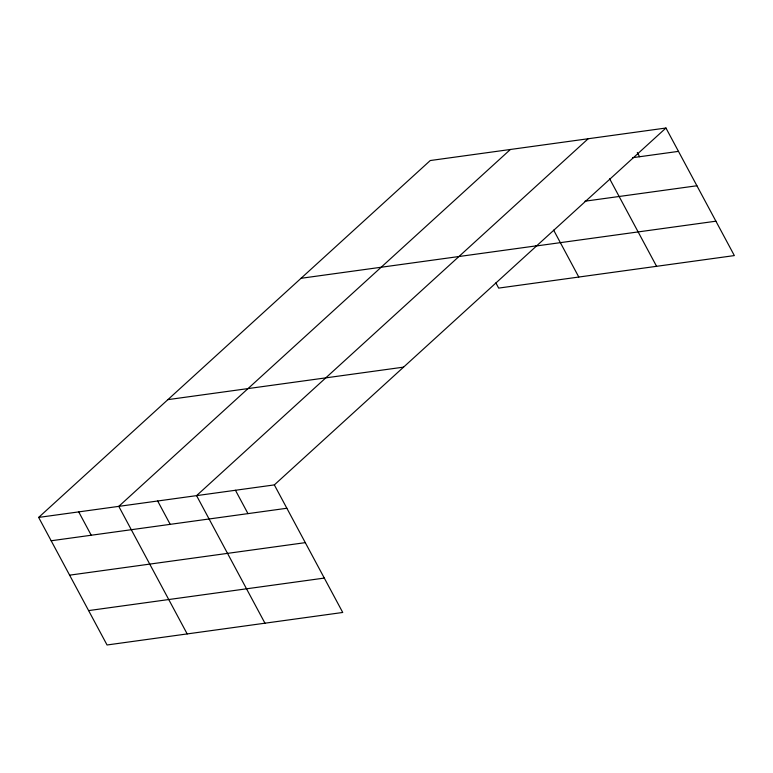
<?xml version="1.0" encoding="UTF-8"?>
<svg xmlns="http://www.w3.org/2000/svg" width="773" height="773" viewBox="0 0 773 773"><rect width="100%" height="100%" fill="white"/><g stroke="black" fill="none" stroke-linecap="round" stroke-linejoin="round"><path stroke-width="1.16" d="M38.65 517.417L274.338 484.903L342.739 612.467L107.051 644.982L38.65 517.417L430.261 160.533L665.949 128.018L734.35 255.583L498.662 288.097L495.87 282.889M510.393 149.479L118.781 506.363L187.182 633.928M588.176 138.744L196.564 495.628L264.965 623.202M274.338 484.903L665.949 128.018M632.507 157.711L678.472 151.373M584.958 201.202L696.908 185.762M301.026 278.299L536.713 245.795M535.612 246.065L715.914 221.194M167.886 399.641L403.574 367.136M51.173 540.762L286.86 508.257M69.609 575.16L305.296 542.646M88.615 610.593L324.302 578.078M637.3 152.484L639.58 156.735M609.636 178.776L656.577 266.318M553.652 230.141L578.793 277.043M235.446 490.266L247.969 513.62M157.673 501.001L170.195 524.345M78.72 511.89L91.233 535.235"/></g></svg>
